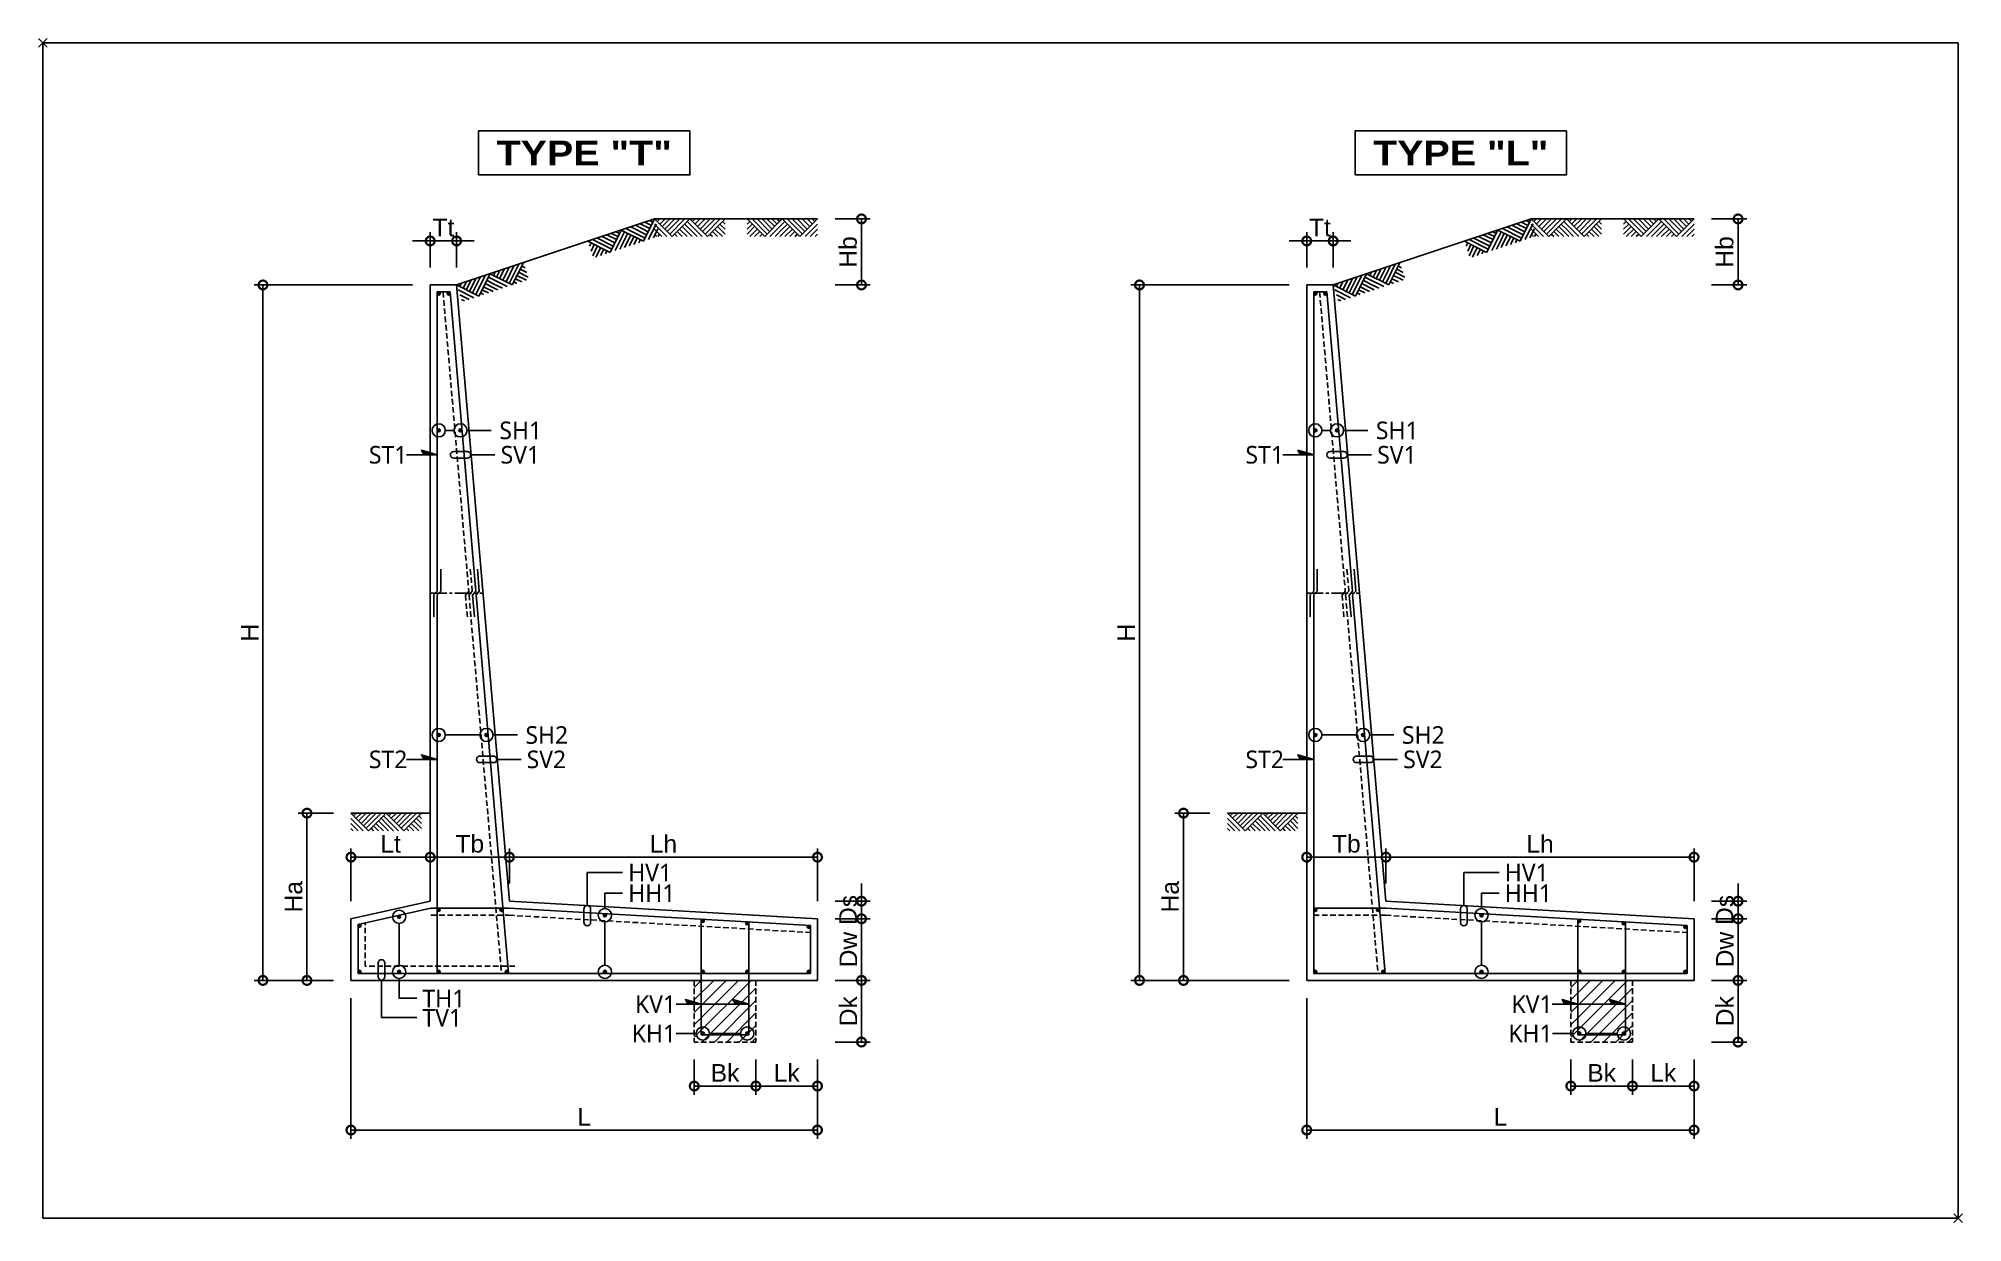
# Model space of a CAD drawing. Extents: x -3830 to 18028, y -10798 to 2652.
import ezdxf
from ezdxf.enums import TextEntityAlignment as Align

# ---------------------------------------------------------------- set-up
doc = ezdxf.new("R2010")
doc.units = 0
doc.header["$LTSCALE"] = 250
doc.header["$MEASUREMENT"] = 0
doc.header["$PDMODE"] = 3
doc.header["$PDSIZE"] = 50
doc.linetypes.add('CENTER2', pattern=[1.125, 0.75, -0.125, 0.125, -0.125])
doc.linetypes.add('HIDDEN', pattern=[0.375, 0.25, -0.125])
doc.layers.get('0').update_dxf_attribs({"linetype": 'CONTINUOUS'})
doc.layers.get('DEFPOINTS').update_dxf_attribs({"color": 251, "linetype": 'CONTINUOUS'})
for name, color, linetype in [('Bar', 3, 'CONTINUOUS'), ('Bar2', 7, 'HIDDEN'), ('Cen', 1, 'CENTER2'), ('Con', 2, 'CONTINUOUS'), ('Dim', 1, 'CONTINUOUS'), ('Hat', 252, 'CONTINUOUS'), ('Txt', 7, 'CONTINUOUS')]:
    doc.layers.add(name, color=color, linetype=linetype)
doc.styles.add('DimText', font='arial.ttf')
doc.styles.add('Title', font='ariblk.ttf')
doc.styles.add('맑은고딕', font='')
doc.styles.get('맑은고딕').set_extended_font_data('Malgun Gothic')

# ---------------------------------------------------------------- blocks, each defined once
blk = doc.blocks.new('*U3')
for p, q in [((0, 0), (10, -10)), ((1.5, -1.5), (3, 0)), ((2.9, -2.9), (5.9, 0)), ((4.3, -4.3), (8.7, 0)), ((5.8, -5.8), (11.5, 0)), ((7.2, -7.2), (14.3, 0)), ((8.6, -8.6), (17.2, 0)), ((10, -10), (20, 0)), ((20, 0), (30, -10)), ((21.5, -1.5), (23, 0)), ((22.9, -2.9), (25.9, 0)), ((24.3, -4.3), (28.7, 0)), ((25.8, -5.8), (31.5, 0)), ((27.2, -7.2), (34.3, 0)), ((28.6, -8.6), (37.2, 0)), ((30, -10), (40, 0)), ((0, -3), (7, -10)), ((0, -5.9), (4.1, -10)), ((0, -8.7), (1.3, -10)), ((11.4, -8.6), (12.8, -10)), ((12.8, -7.2), (15.7, -10)), ((14.2, -5.8), (18.5, -10)), ((15.7, -4.3), (20, -8.7)), ((17.1, -2.9), (20, -5.9)), ((18.5, -1.5), (20, -3)), ((20, -3), (27, -10)), ((20, -5.9), (24.1, -10)), ((20, -8.7), (21.3, -10)), ((31.4, -8.6), (32.8, -10)), ((32.8, -7.2), (35.7, -10)), ((34.2, -5.8), (38.5, -10)), ((35.7, -4.3), (40, -8.7)), ((37.1, -2.9), (40, -5.9)), ((38.5, -1.5), (40, -3))]:
    blk.add_line(p, q)
blk = doc.blocks.new('_DotSmall')
at = {"color": 0, "linetype": 'ByBlock', "const_width": 0.5}
blk.add_lwpolyline([(-0.0625, 0, 1), (0.0625, 0, 1)], format="xyb", close=True, dxfattribs=at)

msp = doc.modelspace()

# ---------------------------------------------------------------- hatches: boundary and pattern name
h = msp.add_hatch(color=252)
edge = h.paths.add_edge_path()
edge.add_arc((717, -246), 17.5, 0, 360)
h = msp.add_hatch(color=252)
edge = h.paths.add_edge_path()
edge.add_arc((830, -246), 17.5, 0, 360)
h = msp.add_hatch(color=252)
edge = h.paths.add_edge_path()
edge.add_arc((10675, -246), 17.5, 0, 360)
h = msp.add_hatch(color=252)
edge = h.paths.add_edge_path()
edge.add_arc((10788, -246), 17.5, 0, 360)
h = msp.add_hatch(color=252)
edge = h.paths.add_edge_path()
edge.add_arc((717, -1800), 17.5, -90, 270)
h = msp.add_hatch(color=252)
edge = h.paths.add_edge_path()
edge.add_arc((964, -1800), 17.5, -90, 270, ccw=False)
h = msp.add_hatch(color=252)
edge = h.paths.add_edge_path()
edge.add_arc((10675, -1800), 17.5, -90, 270)
h = msp.add_hatch(color=252)
edge = h.paths.add_edge_path()
edge.add_arc((10922, -1800), 17.5, -90, 270, ccw=False)
h = msp.add_hatch(color=252)
edge = h.paths.add_edge_path()
edge.add_arc((717, -5260), 17.5, -90, 270)
h = msp.add_hatch(color=252)
edge = h.paths.add_edge_path()
edge.add_arc((1260, -5260), 17.5, -90, 270, ccw=False)
h = msp.add_hatch(color=252)
edge = h.paths.add_edge_path()
edge.add_arc((10675, -5260), 17.5, -90, 270)
h = msp.add_hatch(color=252)
edge = h.paths.add_edge_path()
edge.add_arc((11218, -5260), 17.5, -90, 270, ccw=False)
h = msp.add_hatch(color=252)
edge = h.paths.add_edge_path()
edge.add_arc((-183, -7426), 17.5, 0, 360)
h = msp.add_hatch(color=252)
edge = h.paths.add_edge_path()
edge.add_arc((267, -7326), 17.5, 180, 540)
h = msp.add_hatch(color=252)
edge = h.paths.add_edge_path()
edge.add_arc((717, -7246), 17.5, 0, 360)
h = msp.add_hatch(color=252)
edge = h.paths.add_edge_path()
edge.add_arc((1430, -7246), 17.5, 0, 360)
h = msp.add_hatch(color=252)
edge = h.paths.add_edge_path()
edge.add_arc((2605, -7308), 17.5, 180, 540)
h = msp.add_hatch(color=252)
edge = h.paths.add_edge_path()
edge.add_arc((3717, -7371), 17.5, 0, 360)
h = msp.add_hatch(color=252)
edge = h.paths.add_edge_path()
edge.add_arc((4222, -7400), 17.5, 0, 360)
h = msp.add_hatch(color=252)
edge = h.paths.add_edge_path()
edge.add_arc((4922, -7440), 17.5, 0, 360)
h = msp.add_hatch(color=252)
edge = h.paths.add_edge_path()
edge.add_arc((10675, -7246), 17.5, 0, 360)
h = msp.add_hatch(color=252)
edge = h.paths.add_edge_path()
edge.add_arc((10675, -7246), 17.5, 0, 360)
h = msp.add_hatch(color=252)
edge = h.paths.add_edge_path()
edge.add_arc((11388, -7246), 17.5, 0, 360)
h = msp.add_hatch(color=252)
edge = h.paths.add_edge_path()
edge.add_arc((11388, -7246), 17.5, 0, 360)
h = msp.add_hatch(color=252)
edge = h.paths.add_edge_path()
edge.add_arc((12563, -7308), 17.5, 180, 540)
h = msp.add_hatch(color=252)
edge = h.paths.add_edge_path()
edge.add_arc((13675, -7371), 17.5, 0, 360)
h = msp.add_hatch(color=252)
edge = h.paths.add_edge_path()
edge.add_arc((14180, -7400), 17.5, 0, 360)
h = msp.add_hatch(color=252)
edge = h.paths.add_edge_path()
edge.add_arc((14880, -7440), 17.5, 0, 360)
h = msp.add_hatch(color=252)
edge = h.paths.add_edge_path()
edge.add_arc((-183, -7951), 17.5, 0, 360)
h = msp.add_hatch(color=252)
edge = h.paths.add_edge_path()
edge.add_arc((267, -7951), 17.5, 180, 540, ccw=False)
h = msp.add_hatch(color=252)
edge = h.paths.add_edge_path()
edge.add_arc((717, -7951), 17.5, 0, 360)
h = msp.add_hatch(color=252)
edge = h.paths.add_edge_path()
edge.add_arc((1491, -7951), 17.5, 180, 540, ccw=False)
h = msp.add_hatch(color=252)
edge = h.paths.add_edge_path()
edge.add_arc((2605, -7951), 17.5, 180, 540, ccw=False)
h = msp.add_hatch(color=252)
edge = h.paths.add_edge_path()
edge.add_arc((3717, -7951), 17.5, 0, 360)
h = msp.add_hatch(color=252)
edge = h.paths.add_edge_path()
edge.add_arc((4222, -7951), 17.5, 0, 360)
h = msp.add_hatch(color=252)
edge = h.paths.add_edge_path()
edge.add_arc((4922, -7951), 17.5, 180, 540, ccw=False)
h = msp.add_hatch(color=252)
edge = h.paths.add_edge_path()
edge.add_arc((10675, -7951), 17.5, 0, 360)
h = msp.add_hatch(color=252)
edge = h.paths.add_edge_path()
edge.add_arc((10675, -7951), 17.5, 0, 360)
h = msp.add_hatch(color=252)
edge = h.paths.add_edge_path()
edge.add_arc((11449, -7951), 17.5, 180, 540, ccw=False)
h = msp.add_hatch(color=252)
edge = h.paths.add_edge_path()
edge.add_arc((11449, -7951), 17.5, 180, 540, ccw=False)
h = msp.add_hatch(color=252)
edge = h.paths.add_edge_path()
edge.add_arc((12563, -7951), 17.5, 180, 540, ccw=False)
h = msp.add_hatch(color=252)
edge = h.paths.add_edge_path()
edge.add_arc((13675, -7951), 17.5, 0, 360)
h = msp.add_hatch(color=252)
edge = h.paths.add_edge_path()
edge.add_arc((14180, -7951), 17.5, 0, 360)
h = msp.add_hatch(color=252)
edge = h.paths.add_edge_path()
edge.add_arc((14880, -7951), 17.5, 180, 540, ccw=False)
h = msp.add_hatch(color=252)
edge = h.paths.add_edge_path()
edge.add_arc((3717, -8651), 17.5, 0, 360)
h = msp.add_hatch(color=252)
edge = h.paths.add_edge_path()
edge.add_arc((4222, -8651), 17.5, 0, 360)
h = msp.add_hatch(color=252)
edge = h.paths.add_edge_path()
edge.add_arc((13675, -8651), 17.5, 0, 360)
h = msp.add_hatch(color=252)
edge = h.paths.add_edge_path()
edge.add_arc((14180, -8651), 17.5, 0, 360)
at = {"layer": 'Hat'}
h = msp.add_hatch(dxfattribs=at)
h.set_pattern_fill('_USER', color=256, scale=100, angle=45, pattern_type=0)
h.set_pattern_definition([(45, (500, -500), (-70.7107, 70.7107), [])])
h.paths.add_polyline_path([(3700, -8048), (3620, -8048), (3620, -8748), (4320, -8748), (4320, -8048), (4240, -8048), (4240, -8668), (3700, -8668)])
h.paths.add_polyline_path([(4240, -8048), (3700, -8048), (3700, -8651, -1), (3735, -8651, -0.414214), (3717, -8668), (4222, -8668, -0.414214), (4205, -8651, -1), (4240, -8651)], flags=17)
h = msp.add_hatch(dxfattribs=at)
h.set_pattern_fill('_USER', color=256, scale=100, angle=45, pattern_type=0)
h.set_pattern_definition([(45, (10457.99, -500), (-70.7107, 70.7107), [])])
h.paths.add_polyline_path([(13658, -8048), (13578, -8048), (13578, -8748), (14278, -8748), (14278, -8048), (14198, -8048), (14198, -8668), (13658, -8668)])
h.paths.add_polyline_path([(14198, -8048), (13658, -8048), (13658, -8651, -1), (13693, -8651, -0.414214), (13675, -8668), (14180, -8668, -0.414214), (14163, -8651, -1), (14198, -8651)], flags=17)

# ---------------------------------------------------------------- linework, layer by layer
for p, q in [((920, -148), (3170, 602)), ((3170, 602), (5020, 602)), ((10878, -148), (13128, 602)), ((13128, 602), (14978, 602)), ((620, -6148), (-280, -6148)), ((10578, -6148), (9678, -6148))]:
    msp.add_line(p, q)
for points in [[(1170, 1102), (3570, 1102), (3570, 1602), (1170, 1602)], [(11128, 1102), (13528, 1102), (13528, 1602), (11128, 1602)]]:
    msp.add_lwpolyline(points, close=True)
for points in [[(2405, -7198), (2405, -6823), (2805, -6823)], [(12363, -7198), (12363, -6823), (12763, -6823)], [(67, -8043), (67, -8468), (468, -8468)]]:
    msp.add_lwpolyline(points)
for centre in [(717, -246), (830, -246), (10675, -246), (10788, -246), (717, -1800), (964, -1800), (10675, -1800), (10922, -1800), (717, -5260), (1260, -5260), (10675, -5260), (11218, -5260), (-183, -7426), (267, -7326), (717, -7246), (1430, -7246), (2605, -7308), (3717, -7371), (4222, -7400), (4922, -7440), (10675, -7246), (10675, -7246), (11388, -7246), (11388, -7246), (12563, -7308), (13675, -7371), (14180, -7400), (14880, -7440), (-183, -7951), (267, -7951), (717, -7951), (1491, -7951), (2605, -7951), (3717, -7951), (4222, -7951), (4922, -7951), (10675, -7951), (10675, -7951), (11449, -7951), (11449, -7951), (12563, -7951), (13675, -7951), (14180, -7951), (14880, -7951), (3717, -8651), (4222, -8651), (13675, -8651), (14180, -8651)]:
    msp.add_circle(centre, 17.5)
at = {"ltscale": 5}
for p in [(-3780, 2602), (17978, -10748)]:
    msp.add_point(p, dxfattribs=at)
at = {"layer": 'Bar'}
for p, q in [((700, -228), (847, -228)), ((700, -3628), (700, -228)), ((847, -228), (1138, -3628)), ((10658, -3628), (10658, -228)), ((10658, -228), (10805, -228)), ((10805, -228), (11096, -3628)), ((740, -3628), (740, -3378)), ((1157, -3378), (1178, -3625)), ((10698, -3628), (10698, -3378)), ((11115, -3378), (11136, -3625)), ((660, -3668), (700, -3628)), ((660, -3918), (660, -3668)), ((700, -3668), (740, -3628)), ((700, -7968), (700, -3668)), ((1102, -3672), (1138, -3628)), ((1102, -3672), (1123, -3918)), ((1141, -3668), (1178, -3625)), ((1141, -3668), (1510, -7968)), ((10618, -3668), (10658, -3628)), ((10618, -3918), (10618, -3668)), ((10658, -3668), (10698, -3628)), ((10658, -7968), (10658, -3668)), ((11060, -3672), (11096, -3628)), ((11060, -3672), (11081, -3918)), ((11099, -3668), (11136, -3625)), ((11099, -3668), (11468, -7968)), ((-200, -7412), (629, -7228)), ((-200, -7968), (-200, -7412)), ((629, -7228), (1518, -7228)), ((1518, -7228), (4940, -7424)), ((3700, -7353), (3700, -8668)), ((4240, -7384), (4240, -8668)), ((4940, -7424), (4940, -7968)), ((10658, -7228), (11476, -7228)), ((11476, -7228), (14898, -7424)), ((13658, -7353), (13658, -8668)), ((14198, -7384), (14198, -8668)), ((14898, -7424), (14898, -7968)), ((4940, -7968), (-200, -7968)), ((14898, -7968), (10658, -7968)), ((4240, -8668), (3700, -8668)), ((14198, -8668), (13658, -8668))]:
    msp.add_line(p, q, dxfattribs=at)
at = {"layer": 'Bar2'}
for p, q in [((766, -228), (1058, -3628)), ((10724, -228), (11016, -3628)), ((1076, -3378), (1098, -3625)), ((11034, -3378), (11056, -3625)), ((1021, -3672), (1058, -3628)), ((1021, -3672), (1042, -3918)), ((1061, -3668), (1098, -3625)), ((1061, -3668), (1430, -7968)), ((10979, -3672), (11016, -3628)), ((10979, -3672), (11000, -3918)), ((11019, -3668), (11056, -3625)), ((11019, -3668), (11388, -7968)), ((-120, -7888), (-120, -7395)), ((629, -7308), (1515, -7308)), ((1515, -7308), (4940, -7504)), ((10658, -7308), (11473, -7308)), ((11473, -7308), (14898, -7504)), ((1583, -7888), (-120, -7888))]:
    msp.add_line(p, q, dxfattribs=at)
at = {"layer": 'Cen'}
for p, q in [((620, -3648), (1220, -3648)), ((10578, -3648), (11178, -3648))]:
    msp.add_line(p, q, dxfattribs=at)
at = {"layer": 'Con'}
for p, q in [((620, -7148), (620, -148)), ((620, -148), (920, -148)), ((920, -148), (1520, -7148)), ((10578, -8048), (10578, -148)), ((10578, -148), (10878, -148)), ((10878, -148), (11478, -7148)), ((-280, -7348), (620, -7148)), ((1520, -7148), (5020, -7348)), ((11478, -7148), (14978, -7348)), ((-280, -8048), (-280, -7348)), ((5020, -7348), (5020, -8048)), ((14978, -7348), (14978, -8048)), ((5020, -8048), (-280, -8048)), ((14978, -8048), (10578, -8048))]:
    msp.add_line(p, q, dxfattribs=at)
at = {"layer": 'Con', "linetype": 'HIDDEN'}
for p, q in [((3620, -8048), (3620, -8748)), ((4320, -8048), (4320, -8748)), ((13578, -8048), (13578, -8748)), ((14278, -8048), (14278, -8748)), ((4320, -8748), (3620, -8748)), ((14278, -8748), (13578, -8748))]:
    msp.add_line(p, q, dxfattribs=at)
at = {"layer": 'DEFPOINTS'}
msp.add_lwpolyline([(-3780, 2602), (17978, 2602), (17978, -10748), (-3780, -10748)], close=True, dxfattribs=at)
at = {"layer": 'Dim'}
for p, q in [((620, 52), (620, 452)), ((920, 52), (920, 452)), ((5220, 602), (5620, 602)), ((5520, 602), (5520, -148)), ((10578, 52), (10578, 452)), ((10878, 52), (10878, 452)), ((15178, 602), (15578, 602)), ((15478, 602), (15478, -148)), ((620, 352), (420, 352)), ((620, 352), (920, 352)), ((920, 352), (1120, 352)), ((10578, 352), (10378, 352)), ((10578, 352), (10878, 352)), ((10878, 352), (11078, 352)), ((420, -148), (-1380, -148)), ((-1280, -148), (-1280, -8048)), ((5220, -148), (5620, -148)), ((10378, -148), (8578, -148)), ((8678, -148), (8678, -8048)), ((15178, -148), (15578, -148)), ((-480, -6148), (-880, -6148)), ((-780, -6148), (-780, -8048)), ((9478, -6148), (9078, -6148)), ((9178, -6148), (9178, -8048)), ((-280, -7148), (-280, -6548)), ((620, -6948), (620, -6548)), ((620, -6948), (620, -6548)), ((1520, -6948), (1520, -6548)), ((1520, -6948), (1520, -6548)), ((5020, -7148), (5020, -6548)), ((10578, -6948), (10578, -6548)), ((11478, -6948), (11478, -6548)), ((11478, -6948), (11478, -6548)), ((14978, -7148), (14978, -6548)), ((-280, -6648), (620, -6648)), ((620, -6648), (1520, -6648)), ((1520, -6648), (5020, -6648)), ((10578, -6648), (11478, -6648)), ((11478, -6648), (14978, -6648)), ((5520, -7148), (5520, -6948)), ((15478, -7148), (15478, -6948)), ((5220, -7148), (5620, -7148)), ((5520, -7148), (5520, -7348)), ((15178, -7148), (15578, -7148)), ((15478, -7148), (15478, -7348)), ((5220, -7348), (5620, -7348)), ((5220, -7348), (5620, -7348)), ((5520, -7348), (5520, -8048)), ((5520, -7348), (5520, -7548)), ((15178, -7348), (15578, -7348)), ((15178, -7348), (15578, -7348)), ((15478, -7348), (15478, -8048)), ((15478, -7348), (15478, -7548)), ((-480, -8048), (-1380, -8048)), ((-480, -8048), (-880, -8048)), ((5220, -8048), (5620, -8048)), ((5220, -8048), (5620, -8048)), ((5520, -8048), (5520, -8748)), ((10378, -8048), (8578, -8048)), ((10378, -8048), (9078, -8048)), ((15178, -8048), (15578, -8048)), ((15178, -8048), (15578, -8048)), ((15478, -8048), (15478, -8748)), ((-280, -8248), (-280, -9848)), ((10578, -8248), (10578, -9848)), ((3620, -8948), (3620, -9348)), ((4320, -8948), (4320, -9348)), ((4320, -8948), (4320, -9348)), ((5020, -8948), (5020, -9348)), ((5020, -8948), (5020, -9848)), ((5220, -8748), (5620, -8748)), ((13578, -8948), (13578, -9348)), ((14278, -8948), (14278, -9348)), ((14278, -8948), (14278, -9348)), ((14978, -8948), (14978, -9348)), ((14978, -8948), (14978, -9848)), ((15178, -8748), (15578, -8748)), ((3620, -9248), (4320, -9248)), ((4320, -9248), (5020, -9248)), ((13578, -9248), (14278, -9248)), ((14278, -9248), (14978, -9248)), ((-280, -9748), (5020, -9748)), ((10578, -9748), (14978, -9748))]:
    msp.add_line(p, q, dxfattribs=at)
at = {"layer": 'Txt'}
for p, q in [((717, -1725), (717, -1725)), ((964, -1725), (964, -1725)), ((10675, -1725), (10675, -1725)), ((10922, -1725), (10922, -1725)), ((717, -1875), (717, -1875)), ((964, -1875), (964, -1875)), ((10675, -1875), (10675, -1875)), ((10922, -1875), (10922, -1875)), ((887, -2039), (1042, -2039)), ((887, -2114), (1042, -2114)), ((10845, -2039), (11000, -2039)), ((10845, -2114), (11000, -2114)), ((717, -5185), (717, -5185)), ((1260, -5185), (1260, -5185)), ((10675, -5185), (10675, -5185)), ((11218, -5185), (11218, -5185)), ((717, -5335), (717, -5335)), ((1260, -5335), (1260, -5335)), ((10675, -5335), (10675, -5335)), ((11218, -5335), (11218, -5335)), ((1184, -5499), (1339, -5499)), ((1184, -5574), (1339, -5574)), ((11142, -5499), (11297, -5499)), ((11142, -5574), (11297, -5574)), ((192, -7326), (192, -7326)), ((342, -7326), (342, -7326)), ((2367, -7391), (2367, -7236)), ((2442, -7391), (2442, -7236)), ((12325, -7391), (12325, -7236)), ((12400, -7391), (12400, -7236)), ((30, -8006), (30, -7850)), ((105, -8006), (105, -7850)), ((2530, -7951), (2530, -7951)), ((2680, -7951), (2680, -7951)), ((12488, -7951), (12488, -7951)), ((12638, -7951), (12638, -7951))]:
    msp.add_line(p, q, dxfattribs=at)
for points in [[(792, -1800), (889, -1800)], [(1039, -1800), (1314, -1800)], [(10750, -1800), (10847, -1800)], [(10997, -1800), (11272, -1800)], [(550, -2077), (350, -2077)], [(1080, -2077), (1355, -2077)], [(10508, -2077), (10308, -2077)], [(11038, -2077), (11313, -2077)], [(792, -5260), (1185, -5260)], [(1335, -5260), (1610, -5260)], [(10750, -5260), (11143, -5260)], [(11293, -5260), (11568, -5260)], [(550, -5537), (350, -5537)], [(1377, -5537), (1652, -5537)], [(10508, -5537), (10308, -5537)], [(11335, -5537), (11610, -5537)], [(2605, -7233), (2605, -7058), (2805, -7058)], [(12563, -7233), (12563, -7058), (12763, -7058)], [(267, -7401), (267, -7876)], [(2605, -7876), (2605, -7383)], [(12563, -7876), (12563, -7383)], [(267, -8026), (267, -8251), (468, -8251)], [(3550, -8318), (3413, -8318)], [(4090, -8318), (3700, -8318)], [(13508, -8318), (13366, -8318)], [(14048, -8318), (13658, -8318)], [(3413, -8651), (3642, -8651)], [(3792, -8651), (4147, -8651)], [(13371, -8651), (13600, -8651)], [(13750, -8651), (14105, -8651)]]:
    msp.add_lwpolyline(points, dxfattribs=at)
for points in [[(700, -2077), (550, -2077), (520, -2025)], [(10658, -2077), (10508, -2077), (10478, -2025)], [(700, -5537), (550, -5537), (520, -5485)], [(10658, -5537), (10508, -5537), (10478, -5485)], [(3700, -8318), (3550, -8318), (3520, -8266)], [(4240, -8318), (4090, -8318), (4060, -8266)], [(13658, -8318), (13508, -8318), (13478, -8266)], [(14198, -8318), (14048, -8318), (14018, -8266)]]:
    msp.add_lwpolyline(points, close=True, dxfattribs=at)
for centre in [(2605, -7308), (12563, -7308), (267, -7951)]:
    msp.add_circle(centre, 75, dxfattribs=at)
for centre, radius, start, end in [((717, -1800), 75, 90, 270), ((717, -1800), 75, 270, 90), ((964, -1800), 75, 90, 270), ((964, -1800), 75, 270, 90), ((10675, -1800), 75, 90, 270), ((10675, -1800), 75, 270, 90), ((10922, -1800), 75, 90, 270), ((10922, -1800), 75, 270, 90), ((887, -2077), 37.5, 90, 270), ((1042, -2077), 37.5, 270, 90), ((10845, -2077), 37.5, 90, 270), ((11000, -2077), 37.5, 270, 90), ((717, -5260), 75, 90, 270), ((717, -5260), 75, 270, 90), ((1260, -5260), 75, 90, 270), ((1260, -5260), 75, 270, 90), ((10675, -5260), 75, 90, 270), ((10675, -5260), 75, 270, 90), ((11218, -5260), 75, 90, 270), ((11218, -5260), 75, 270, 90), ((1184, -5537), 37.5, 90, 270), ((1339, -5537), 37.5, 270, 90), ((11142, -5537), 37.5, 90, 270), ((11297, -5537), 37.5, 270, 90), ((2405, -7236), 37.5, 0, 180), ((12363, -7236), 37.5, 0, 180), ((267, -7326), 75, 0, 180), ((267, -7326), 75, 180, 0), ((2405, -7391), 37.5, 180, 0), ((12363, -7391), 37.5, 180, 0), ((67, -7850), 37.5, 0, 180), ((67, -8006), 37.5, 180, 0), ((2605, -7951), 75, 0, 180), ((2605, -7951), 75, 180, 0), ((12563, -7951), 75, 0, 180), ((12563, -7951), 75, 180, 0), ((3717, -8651), 75, 90, 270), ((3717, -8651), 75, 270, 90), ((4222, -8651), 75, 90, 270), ((4222, -8651), 75, 270, 90), ((13675, -8651), 75, 90, 270), ((13675, -8651), 75, 270, 90), ((14180, -8651), 75, 90, 270), ((14180, -8651), 75, 270, 90)]:
    msp.add_arc(centre, radius, start, end, dxfattribs=at)
for points in [[(700, -2077), (550, -2077), (520, -2025)], [(10658, -2077), (10508, -2077), (10478, -2025)], [(700, -5537), (550, -5537), (520, -5485)], [(10658, -5537), (10508, -5537), (10478, -5485)], [(3700, -8318), (3550, -8318), (3520, -8266)], [(4240, -8318), (4090, -8318), (4060, -8266)], [(13658, -8318), (13508, -8318), (13478, -8266)], [(14198, -8318), (14048, -8318), (14018, -8266)]]:
    msp.add_solid(points, dxfattribs=at)

# ---------------------------------------------------------------- block references
at = {"layer": 'Dim', "xscale": 200, "yscale": 200, "zscale": 200}
for p, rotation in [((5520, 602), 90), ((15478, 602), 90), ((920, 352), 180), ((10878, 352), 180), ((-1280, -148), 90), ((5520, -148), 270), ((8678, -148), 90), ((15478, -148), 270), ((-780, -6148), 90), ((9178, -6148), 90), ((-280, -6648), 180), ((620, -6648), 180), ((1520, -6648), 180), ((10578, -6648), 180), ((11478, -6648), 180), ((5520, -7148), 270), ((15478, -7148), 270), ((5520, -7348), 90), ((5520, -7348), 90), ((15478, -7348), 90), ((15478, -7348), 90), ((-1280, -8048), 270), ((-780, -8048), 270), ((5520, -8048), 270), ((5520, -8048), 90), ((8678, -8048), 270), ((9178, -8048), 270), ((15478, -8048), 270), ((15478, -8048), 90), ((5520, -8748), 270), ((15478, -8748), 270), ((3620, -9248), 180), ((4320, -9248), 180), ((13578, -9248), 180), ((14278, -9248), 180), ((-280, -9748), 180), ((10578, -9748), 180)]:
    msp.add_blockref('_DotSmall', p, dxfattribs=dict(at, rotation=rotation))
for p in [(620, 352), (10578, 352), (620, -6648), (1520, -6648), (5020, -6648), (11478, -6648), (14978, -6648), (4320, -9248), (5020, -9248), (14278, -9248), (14978, -9248), (5020, -9748), (14978, -9748)]:
    msp.add_blockref('_DotSmall', p, dxfattribs=at)
at = {"layer": 'Hat', "yscale": 20, "zscale": 20}
for p, xscale, rotation in [((3170, 602), -20, 18.43494882292213), ((13128, 602), -20, 18.43494882292213), ((920, -148), 20, 18.43494882292201), ((10878, -148), 20, 18.43494882292201)]:
    msp.add_blockref('*U3', p, dxfattribs=dict(at, xscale=xscale, rotation=rotation))
for p, xscale in [((3170, 602), 20), ((5020, 602), -20), ((13128, 602), 20), ((14978, 602), -20), ((-280, -6148), 20), ((9678, -6148), 20)]:
    msp.add_blockref('*U3', p, dxfattribs=dict(at, xscale=xscale))

# ---------------------------------------------------------------- texts
at = {"style": '맑은고딕'}
for s, p in [('HV1', (2870, -6823)), ('HV1', (12828, -6823)), ('TV1', (532, -8472))]:
    msp.add_text(s, height=200, dxfattribs=at).set_placement(p, align=Align.MIDDLE_LEFT)
at = {"layer": 'Dim', "color": 7, "char_height": 200, "attachment_point": 5, "style": 'DimText'}
for s, insert in [('\\A1;Tt', (770, 503)), ('\\A1;Tt', (10728, 503)), ('\\A1;Lt', (170, -6497)), ('\\A1;Tb', (1070, -6497)), ('\\A1;Lh', (3270, -6498)), ('\\A1;Tb', (11028, -6497)), ('\\A1;Lh', (13228, -6498)), ('\\A1;Bk', (3970, -9098)), ('\\A1;Lk', (4670, -9098)), ('\\A1;Bk', (13928, -9098)), ('\\A1;Lk', (14628, -9098)), ('\\A1;L', (2370, -9598)), ('\\A1;L', (12778, -9598))]:
    msp.add_mtext(s, dxfattribs=dict(at, insert=insert))
at = {"layer": 'Dim', "color": 7, "char_height": 200, "attachment_point": 5, "rotation": 90, "style": 'DimText'}
for s, insert in [('\\A1;Hb', (5368, 227)), ('\\A1;Hb', (15326, 227)), ('\\A1;H', (-1430, -4098)), ('\\A1;H', (8528, -4098)), ('\\A1;Ha', (-932, -7098)), ('\\A1;Ha', (9026, -7098)), ('\\A1;Ds', (5368, -7248)), ('\\A1;Ds', (15326, -7248)), ('\\A1;Dw', (5370, -7698)), ('\\A1;Dw', (15328, -7698)), ('\\A1;Dk', (5370, -8398)), ('\\A1;Dk', (15328, -8398))]:
    msp.add_mtext(s, dxfattribs=dict(at, insert=insert))
at = {"layer": 'Txt', "style": 'Title'}
for s, p in [('TYPE "T"', (2370, 1352)), ('TYPE "L"', (12328, 1352))]:
    msp.add_text(s, height=280, dxfattribs=at).set_placement(p, align=Align.MIDDLE_CENTER)
at = {"layer": 'Txt', "style": '맑은고딕'}
for s, p in [('SH1', (1406, -1800)), ('SH1', (11364, -1800)), ('ST1', (-76, -2077)), ('SV1', (1420, -2077)), ('ST1', (9882, -2077)), ('SV1', (11378, -2077)), ('SH2', (1702, -5260)), ('SH2', (11660, -5260)), ('ST2', (-76, -5537)), ('SV2', (1716, -5537)), ('ST2', (9882, -5537)), ('SV2', (11674, -5537)), ('HH1', (2870, -7058)), ('HH1', (12828, -7058)), ('TH1', (532, -8254))]:
    msp.add_text(s, height=200, dxfattribs=at).set_placement(p, align=Align.MIDDLE_LEFT)
for s, p in [('KV1', (3413, -8318)), ('KV1', (13371, -8318)), ('KH1', (3413, -8651)), ('KH1', (13371, -8651))]:
    msp.add_text(s, height=200, dxfattribs=at).set_placement(p, align=Align.MIDDLE_RIGHT)

doc.saveas('drawing.dxf')
